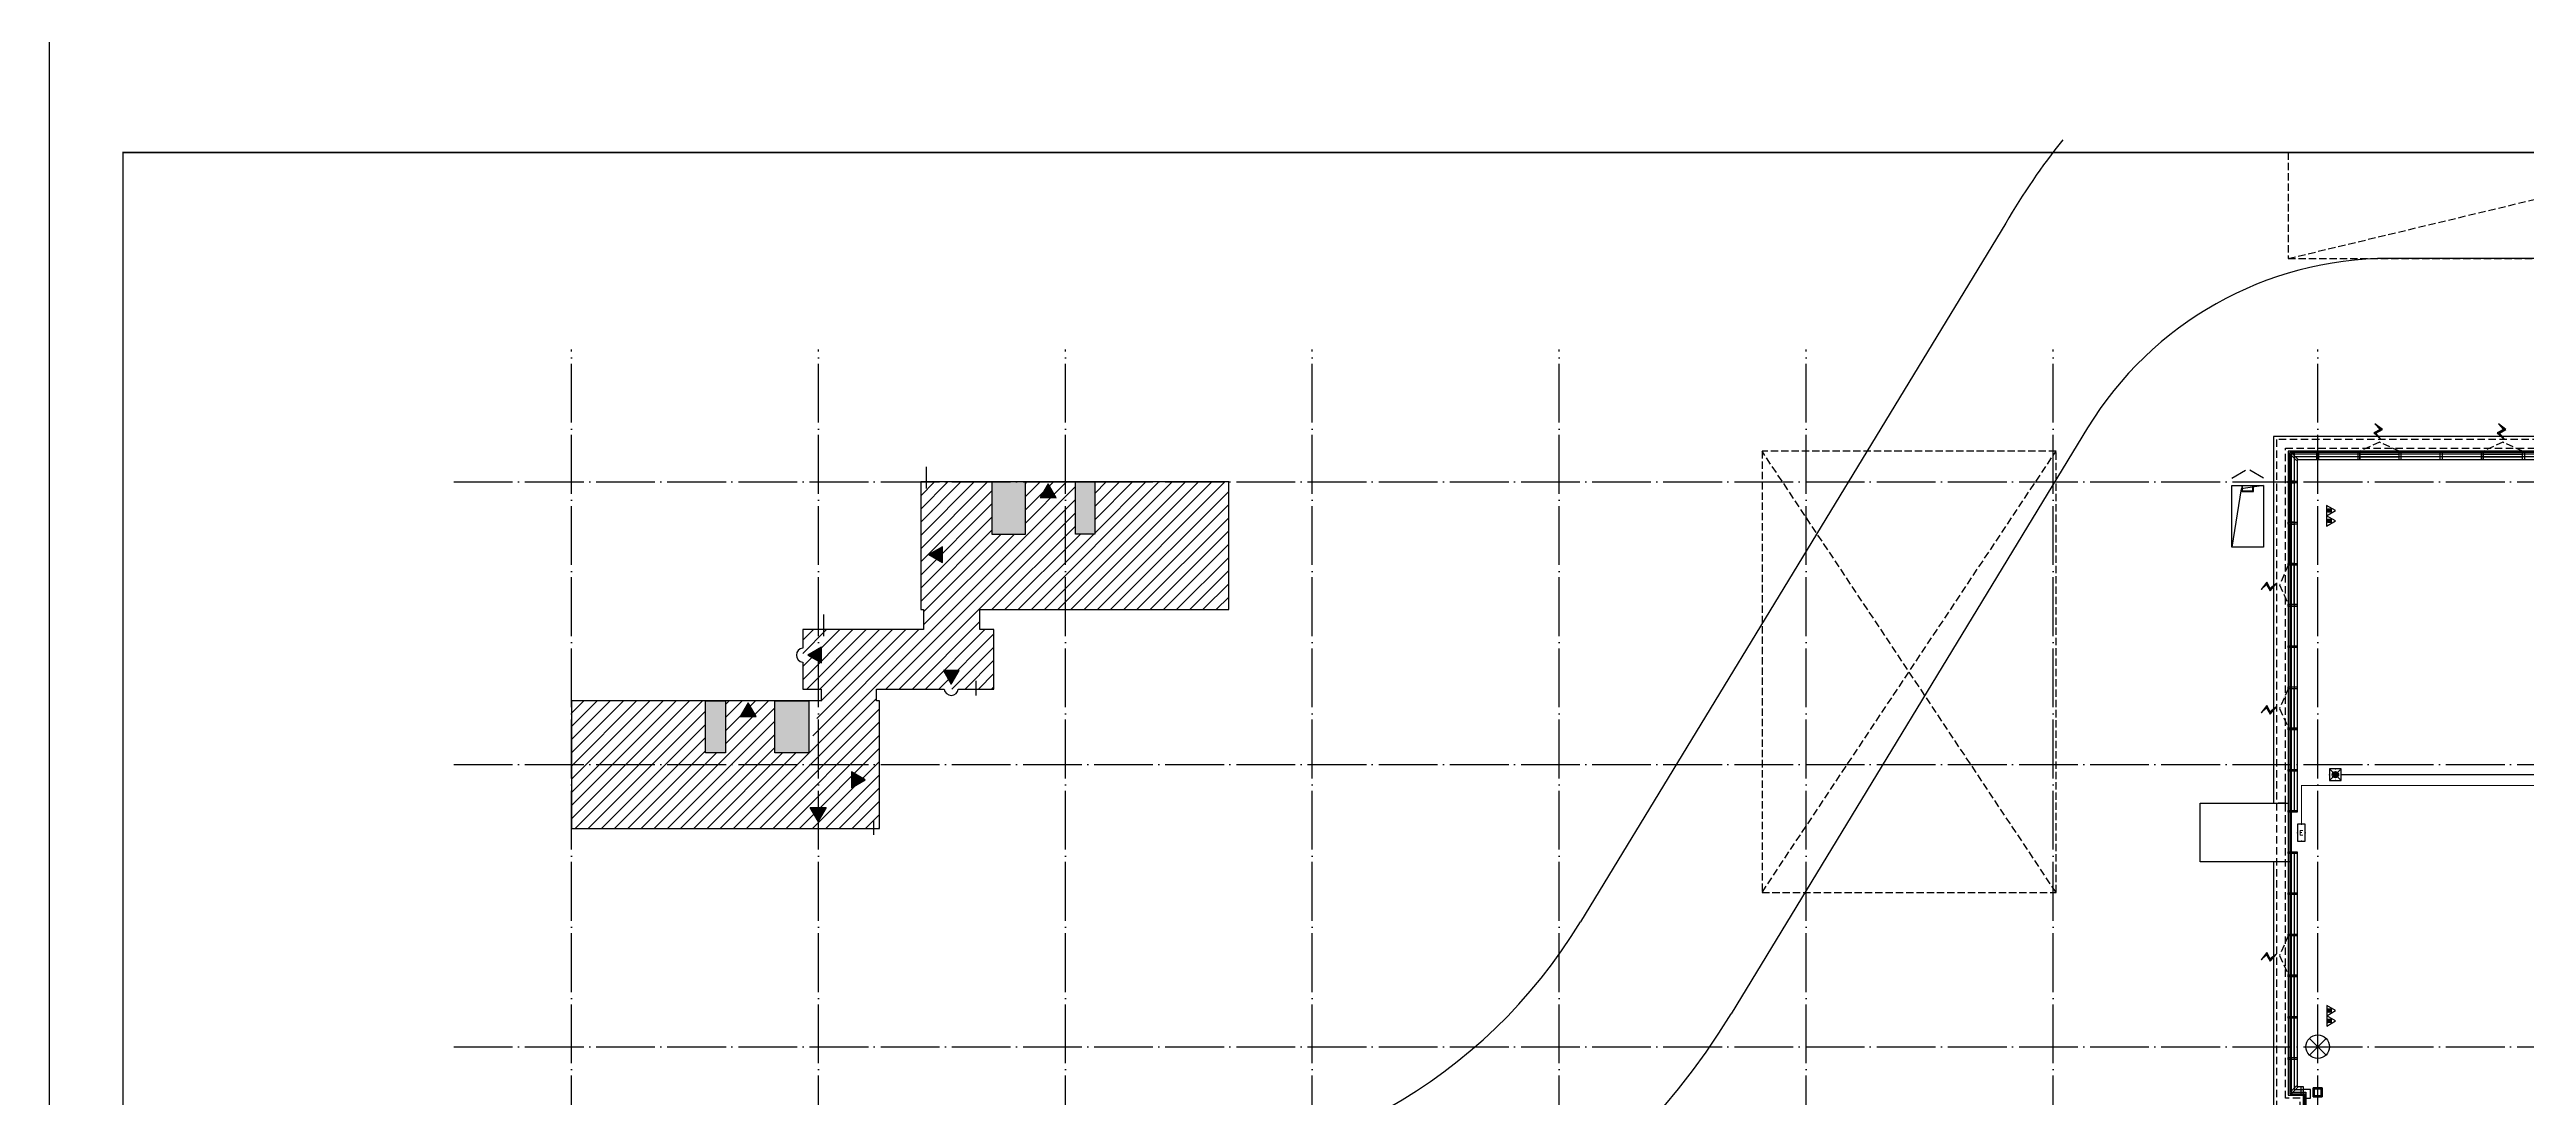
# Model space of a CAD drawing. Extents: x -2209072 to 495824, y -92434 to 572724.
# Drawn here: x -17753 to 66500, y 35475 to 71103 of the extents above; entities that cross this region are included whole.
import ezdxf
from ezdxf.enums import TextEntityAlignment as Align

# ---------------------------------------------------------------- set-up
doc = ezdxf.new("R2010")
doc.units = 0
doc.header["$LTSCALE"] = 1000
doc.header["$MEASUREMENT"] = 0
for name, pattern in [('6#7#幕墙$0$DASH', [0.35, 0.25, -0.1]), ('DASH', [0.35, 0.25, -0.1]), ('X-104 6#7#平面$0$104-1112 结构$0$$AUDIT_BAD_LTYPE1', [0]), ('X-104 6#7#平面$0$CACHE', [0.375, 0.25, -0.125]), ('X-104 6#7#平面$0$DASH', [0.35, 0.25, -0.1]), ('X-104 6#7#平面$0$DOTE', [2.42, 2, -0.2, 0.02, -0.2])]:
    doc.linetypes.add(name, pattern=pattern)
doc.layers.get('0').update_dxf_attribs({"linetype": 'CONTINUOUS'})
doc.layers.add('6#7#幕墙$0$04-不打印_辅助线', color=165, linetype='CONTINUOUS', plot=False)
doc.layers.add('X-104 6#7#平面$0$电提结构', color=1, linetype='CONTINUOUS', plot=False)
for name, color, linetype in [('6#7#幕墙$0$04-电动窗', 1, 'CONTINUOUS'), ('6#7#幕墙$0$A-C_玻璃幕墙', 140, 'CONTINUOUS'), ('6#7#幕墙$0$A-C_窗', 140, 'CONTINUOUS'), ('6#7#幕墙$0$A-O_屋面', 201, 'CONTINUOUS'), ('EQUIP-照明', 3, 'CONTINUOUS'), ('WIRE-应急', 2, 'DASH'), ('X-104 6#7#平面$0$01-标注_轴线坐标', 132, 'CONTINUOUS'), ('X-104 6#7#平面$0$05-填充_156', 156, 'CONTINUOUS'), ('X-104 6#7#平面$0$05-填充_天正', 26, 'CONTINUOUS'), ('X-104 6#7#平面$0$A-C_玻璃幕墙', 140, 'CONTINUOUS'), ('X-104 6#7#平面$0$A-E_楼梯', 171, 'CONTINUOUS'), ('X-104 6#7#平面$0$A-O_散水', 134, 'CONTINUOUS'), ('X-104 6#7#平面$0$A-TECH_结构', 21, 'CONTINUOUS'), ('X-104 6#7#平面$0$A_AXIS-轴线', 36, 'X-104 6#7#平面$0$DOTE'), ('X-104 6#7#平面$0$A_STR-砼墙', 51, 'CONTINUOUS'), ('X-104 6#7#平面$0$A_STR-砼柱', 51, 'CONTINUOUS'), ('X-104 6#7#平面$0$EQUIP_消防-01', 7, 'CONTINUOUS'), ('X-104 6#7#平面$0$M-消防 救援场地', 240, 'X-104 6#7#平面$0$DASH'), ('X-104 6#7#平面$0$M-道路 边线', 151, 'CONTINUOUS'), ('X-104 6#7#平面$0$TWT_TEXT', 7, 'CONTINUOUS'), ('X-104 6#7#平面$0$水-消防_消火栓', 41, 'CONTINUOUS')]:
    doc.layers.add(name, color=color, linetype=linetype)
doc.layers.add('X-104 6#7#平面$0$钢柱', color=51, linetype='CONTINUOUS', lineweight=35)
doc.layers.get('X-104 6#7#平面$0$电提结构').off()
doc.styles.add('_TEL_DIM', font='SIMPLEX', dxfattribs={"width": 0.8, "height": 3.5, "bigfont": 'HZTXT'})

# ---------------------------------------------------------------- blocks, each defined once
blk = doc.blocks.new('$equip_U$00000189(HT0843)')
at = {"color": 2}
for p, q in [((-0.72, 0.66), (-0.72, 0)), ((0.72, 0.66), (-0.72, 0.66)), ((-0.72, 0), (0.72, 0)), ((0.72, 0), (0.72, 0.66))]:
    blk.add_line(p, q, dxfattribs=at)
at = {"color": 2, "const_width": 0.0125}
for points in [[(0.72, 0.66), (0.72, 0.66), (-0.72, 0.66)], [(-0.72, 0.66), (-0.72, 0)], [(-0.72, 0), (0.72, 0)], [(0.72, 0), (0.72, 0.66)]]:
    blk.add_lwpolyline(points, dxfattribs=at)
at = {"color": 2}
blk.add_lwpolyline([(-0.72, 0.66), (-0.72, 0)], dxfattribs=at)
for p in [(-0.72, 0.33), (0, 0.66), (0, 0), (0.72, 0.33)]:
    blk.add_point(p)
at = {"color": 7, "style": '_TEL_DIM'}
blk.add_attdef('$TEXT$', text='', height=0.4, dxfattribs=at).set_placement((0, 0.33), align=Align.MIDDLE_CENTER)
at = {"color": 7, "style": '_TEL_DIM', "flags": 1}
blk.add_attdef('A', text='', height=0.000025, dxfattribs=at).set_placement((0, 0), align=Align.MIDDLE_CENTER)
blk = doc.blocks.new('$equip$00002604')
blk.add_hatch(color=256).paths.add_polyline_path([(0.27, 0.5, 1), (-0.27, 0.5, 1)])
for p, q in [((-0.43, 0.93), (-0.19, 0.69)), ((-0.43, 0.07), (-0.19, 0.31)), ((0.19, 0.69), (0.43, 0.93)), ((0.19, 0.31), (0.43, 0.07))]:
    blk.add_line(p, q)
at = {"const_width": 0.02}
blk.add_lwpolyline([(-0.5, 1), (-0.5, 0), (0.5, 0), (0.5, 1), (-0.5, 1), (-0.5, 0)], dxfattribs=at)
blk.add_lwpolyline([(-0.5, 1), (-0.5, 0), (0.5, 0), (0.5, 1)], close=True)
blk.add_circle((0, 0.5), 0.275)
for p in [(-0.5, 0.5), (0, 1), (0, 0), (0.5, 0.5)]:
    blk.add_point(p)
at = {"color": 7, "style": '_TEL_DIM', "flags": 1}
blk.add_attdef('A', text='', height=0.000025, dxfattribs=at).set_placement((0, 0), align=Align.MIDDLE_CENTER)
blk = doc.blocks.new('X-104 6#7#平面$0$A$C1863634F')
at = {"layer": 'X-104 6#7#平面$0$A_AXIS-轴线'}
for points in [[(0, -4500), (0, 60900)], [(8400, -4500), (8400, 60900)], [(16800, -4500), (16800, 60900)], [(25200, -4500), (25200, 60900)], [(33600, -4500), (33600, 60900)], [(42000, -4500), (42000, 60900)], [(50400, -4500), (50400, 60900)], [(59400, -4500), (59400, 60900)], [(59400, -4500), (59400, 60900)], [(-4000, 56400), (117300, 56400)], [(-4000, 46800), (117300, 46800)], [(-4000, 37200), (117300, 37200)]]:
    blk.add_lwpolyline(points, dxfattribs=at)
blk = doc.blocks.new('X-104 6#7#平面$0$gfdsaewqe')
h = blk.add_hatch(color=4)
h.dxf.hatch_style = 1
h.paths.add_polyline_path([(0, 0), (-2072, 1196), (-2072, -1196)])
at = {"color": 4}
blk.add_lwpolyline([(0, 0), (-2072, 1196), (-2072, -1196)], close=True, dxfattribs=at)
blk = doc.blocks.new('X-104 6#7#平面$0$ewrfegfgh')
at = {"layer": 'X-104 6#7#平面$0$05-填充_156'}
h = blk.add_hatch(dxfattribs=at)
h.set_pattern_fill('ANSI31', color=256, scale=200)
h.set_pattern_definition([(45, (102038.18, 200417.72), (-224.5064, 224.5064), [])])
h.paths.add_polyline_path([(11980, 6760), (7870, 6760), (7870, 6134), (7870, 4740), (8490, 4740), (8490, 4340), (8080, 2570), (6914, 2570), (6914, 4340), (5240, 4340), (5240, 2570), (4560, 2570), (4560, 4340), (0, 4340), (0, 0), (10480, 0), (10480, 4340), (10380, 4340), (10380, 4740), (12681, 4740), (14370, 4740), (14370, 6760), (13890, 6760), (13890, 7440), (22360, 7440), (22360, 11780), (17800, 11780), (17800, 10010), (17140, 10010), (17140, 11780), (15446, 11780), (15446, 10010), (14300, 10010), (14300, 11780), (11880, 11780), (11880, 7440), (11980, 7440)])
at = {"layer": 'X-104 6#7#平面$0$05-填充_天正'}
h = blk.add_hatch(color=256, dxfattribs=at)
h.dxf.hatch_style = 1
h.paths.add_polyline_path([(17800, 10010), (17140, 10010), (17140, 11780), (17800, 11780)])
h.paths.add_polyline_path([(14300, 10010), (15446, 10010), (15446, 11780), (14300, 11780)])
h.paths.add_polyline_path([(5240, 2570), (4560, 2570), (4560, 4340), (5240, 4340)])
h.paths.add_polyline_path([(8080, 2570), (6914, 2570), (6914, 4340), (8080, 4340)])
at = {"layer": 'X-104 6#7#平面$0$A_STR-砼柱'}
blk.add_lwpolyline([(13159, 4740), (14370, 4740), (14370, 6760), (13890, 6760), (13890, 7440), (22360, 7440), (22360, 11780), (11880, 11780), (11880, 7440), (11980, 7440), (11980, 6760), (7870, 6760), (7870, 6134, 0.900888), (7870, 5656), (7870, 4740), (8490, 4740), (8490, 4340), (0, 4340), (0, 0), (10480, 0), (10480, 4340), (10380, 4340), (10380, 4740), (12681, 4740, 0.900888), (13159, 4740)], format="xyb", dxfattribs=at)
for points in [[(14300, 10010), (15446, 10010), (15446, 11780), (14300, 11780)], [(17800, 10010), (17140, 10010), (17140, 11780), (17800, 11780)], [(5240, 2570), (4560, 2570), (4560, 4340), (5240, 4340)], [(8080, 2570), (6914, 2570), (6914, 4340), (8080, 4340)]]:
    blk.add_lwpolyline(points, close=True, dxfattribs=at)
at = {"color": 6, "yscale": 0.224, "zscale": 0.224}
for p, xscale, rotation in [((16220, 11712), 0.224, 89.58492787961289), ((12161, 9311), 0.224, 180), ((8037, 5895), 0.224, 180), ((12920, 4906), 0.224, 270), ((6014, 4272), 0.224, 89.58492787961289), ((8396, 250), -0.224, 90.4150721203871)]:
    blk.add_blockref('X-104 6#7#平面$0$gfdsaewqe', p, dxfattribs=dict(at, xscale=xscale, rotation=rotation))
at = {"color": 6, "xscale": 0.224, "yscale": 0.224, "zscale": 0.224}
blk.add_blockref('X-104 6#7#平面$0$gfdsaewqe', (9989, 1655), dxfattribs=at)
blk = doc.blocks.new('X-104 6#7#平面$0$efrgh')
at = {"layer": 'X-104 6#7#平面$0$A-TECH_结构'}
blk.add_lwpolyline([(110750, 57400), (58450, 57400), (58450, 35600), (58950, 35600), (58950, 32300), (38400, 32300), (38400, 31350), (36650, 31350), (36650, 23250), (38400, 23250), (38400, 22300), (41500, 22300), (41500, 20200), (-950, 20200), (-950, -1600), (51350, -1600), (51350, 20200), (50850, 20200), (50850, 22300), (59650, 22300), (59650, 20550), (67750, 20550)], dxfattribs=at)
blk = doc.blocks.new('图框-A0+1-4')
for points, const_width in [([(0.02, 0.02), (1486.02, 0.02), (1486.02, 841.03), (0.02, 841.03)], 0.05), ([(1411.02, 831.03), (25.02, 831.03), (25.02, 10.03), (1411.02, 10.03)], 0.5)]:
    blk.add_lwpolyline(points, close=True, dxfattribs=dict(const_width=const_width))
blk = doc.blocks.new('X-104 6#7#平面$0$defsgdhhhh')
at = {"layer": 'X-104 6#7#平面$0$钢柱'}
for points in [[(-150, 150), (150, 150), (150, -150), (-150, -150)], [(-150, 150), (150, 150), (150, -150), (-150, -150)], [(-120, 120), (120, 120), (120, -120), (-120, -120)]]:
    blk.add_lwpolyline(points, close=True, dxfattribs=at)
blk = doc.blocks.new('X-104 6#7#平面$0$A$C13F4706C')
at = {"layer": 'X-104 6#7#平面$0$M-消防 救援场地'}
for p, q in [((58400, 64000), (73429, 67604)), ((85071, 67604), (100100, 64000)), ((50500, 42450), (40500, 57450)), ((40500, 42450), (50500, 57450)), ((70370, -1650), (60370, 18450)), ((60370, -1650), (70370, 18450)), ((16102, -5499), (47551, -14496)), ((19619, -14496), (51100, -5511))]:
    blk.add_line(p, q, dxfattribs=at)
for points in [[(58400, 67604), (58400, 64000), (100100, 64000), (100100, 67604)], [(51100, -14496), (51100, -5511), (16100, -5500), (16100, -14496)]]:
    blk.add_lwpolyline(points, dxfattribs=at)
for points in [[(40500, 57450), (40500, 42450), (50500, 42450), (50500, 57450)], [(60370, 18450), (60370, -1650), (70370, -1650), (70370, 18450)]]:
    blk.add_lwpolyline(points, close=True, dxfattribs=at)
blk = doc.blocks.new('X-104 6#7#平面$0$A$C345B0C38')
at = {"layer": 'X-104 6#7#平面$0$M-道路 边线'}
for p, q in [((48786, 65201), (34324, 41442)), ((105300, 64000), (61823, 64000)), ((51573, 58240), (39449, 38322))]:
    blk.add_line(p, q, dxfattribs=at)
for centre, radius, start, end in [((69501, 53082), 24000, 141.46525, 149.6719), ((61823, 52000), 12000, 90.00001, 148.67191), ((18948, 50800), 18000, 270.00001, 328.67191), ((18948, 50800), 24000, 270.00001, 328.67191)]:
    blk.add_arc(centre, radius, start, end, dxfattribs=at)
at = {"layer": 'X-104 6#7#平面$0$电提结构', "linetype": 'X-104 6#7#平面$0$104-1112 结构$0$$AUDIT_BAD_LTYPE1'}
blk.add_blockref('X-104 6#7#平面$0$A$C13F4706C', (-2, -2), dxfattribs=at)
blk = doc.blocks.new('6#7#幕墙$0$$TCHSYS$WIN2D')
for p, q in [((-0.5, 0.5), (0.5, 0.5)), ((-0.5, 0.5), (-0.5, -0.5)), ((0.5, 0.167), (-0.5, 0.167)), ((0.5, 0.5), (0.5, -0.5)), ((0.5, -0.167), (-0.5, -0.167)), ((-0.5, -0.5), (0.5, -0.5))]:
    blk.add_line(p, q)
blk = doc.blocks.new('6#7#幕墙$0$开启扇')
at = {"layer": '6#7#幕墙$0$04-电动窗'}
h = blk.add_hatch(color=1, dxfattribs=at)
h.dxf.hatch_style = 1
h.paths.add_polyline_path([(822, 978), (651, 790), (867, 672), (619, 453), (788, 663), (571, 780)])
at = {"layer": '6#7#幕墙$0$04-电动窗', "color": 1}
blk.add_lwpolyline([(822, 978), (651, 790), (867, 672), (619, 453), (788, 663), (571, 780), (822, 978)], close=True, dxfattribs=at)
at = {"layer": '6#7#幕墙$0$A-C_窗', "linetype": '6#7#幕墙$0$DASH'}
blk.add_lwpolyline([(0, 50), (670, 350), (1340, 50)], dxfattribs=at)
at = {"layer": '6#7#幕墙$0$A-C_窗', "xscale": -1340, "yscale": 300, "zscale": 1340, "rotation": 180}
blk.add_blockref('6#7#幕墙$0$$TCHSYS$WIN2D', (670, -100), dxfattribs=at)
blk = doc.blocks.new('*U2012')
at = {"layer": '6#7#幕墙$0$A-C_窗'}
blk.add_lwpolyline([(50700, 20350), (50700, 20050), (50950, 20050), (50950, 20200), (50850, 20200), (50850, 20350)], close=True, dxfattribs=at)
blk = doc.blocks.new('6#7#幕墙$0$ii')
blk.add_lwpolyline([(-1340, 0), (0, 0), (0, -150), (-1340, -150)], close=True)
blk = doc.blocks.new('6#7#幕墙$0$AUDIT_I_180910175819-0')
blk.add_lwpolyline([(-970, 0), (0, 0), (0, -150), (-970, -150)], close=True)
blk = doc.blocks.new('6#7#幕墙')
at = {"layer": '6#7#幕墙$0$04-不打印_辅助线'}
blk.add_lwpolyline([(-17750, 73600), (139900, 73600), (139900, -15500), (-17750, -15500)], close=True, dxfattribs=at)
blk.add_lwpolyline([(110700, 55950), (110700, 57350), (58500, 57350), (58500, 35650), (59000, 35650), (59000, 32250), (38450, 32250), (38450, 31500), (38450, 31500), (38450, 23100), (38450, 23100), (38450, 22350), (41550, 22350), (41550, 20150), (-900, 20150), (-900, -1550), (51300, -1550), (51300, 9200)], dxfattribs=at)
at = {"layer": '6#7#幕墙$0$A-C_玻璃幕墙'}
for points in [[(110800, 55950), (110800, 57450), (58400, 57450), (58400, 35550), (58900, 35550), (58900, 32350), (38350, 32350), (38350, 30070)], [(70630, 57400), (58450, 57400), (58450, 45170)], [(70630, 57250), (58600, 57250), (58600, 45170)], [(70630, 57150), (58700, 57150), (58700, 45170)], [(58450, 43830), (58450, 35600), (58900, 35600)], [(58600, 43830), (58600, 35750), (58900, 35750)], [(58700, 43830), (58700, 35850), (58900, 35850)]]:
    blk.add_lwpolyline(points, dxfattribs=at)
for points in [[(59370, 57450), (59430, 57450), (59430, 57150), (59370, 57150)], [(60770, 57450), (60830, 57450), (60830, 57150), (60770, 57150)], [(62170, 57450), (62230, 57450), (62230, 57150), (62170, 57150)], [(63570, 57450), (63630, 57450), (63630, 57150), (63570, 57150)], [(64970, 57450), (65030, 57450), (65030, 57150), (64970, 57150)], [(66370, 57450), (66430, 57450), (66430, 57150), (66370, 57150)], [(58700, 56430), (58700, 56370), (58400, 56370), (58400, 56430)], [(58700, 55030), (58700, 54970), (58400, 54970), (58400, 55030)], [(58700, 53630), (58700, 53570), (58400, 53570), (58400, 53630)], [(58700, 52230), (58700, 52170), (58400, 52170), (58400, 52230)], [(58700, 50830), (58700, 50770), (58400, 50770), (58400, 50830)], [(58700, 49430), (58700, 49370), (58400, 49370), (58400, 49430)], [(58700, 48030), (58700, 47970), (58400, 47970), (58400, 48030)], [(58700, 46630), (58700, 46570), (58400, 46570), (58400, 46630)], [(58700, 45230), (58700, 45170), (58400, 45170), (58400, 45230)], [(58700, 43830), (58700, 43770), (58400, 43770), (58400, 43830)], [(58700, 42430), (58700, 42370), (58400, 42370), (58400, 42430)], [(58700, 41030), (58700, 40970), (58400, 40970), (58400, 41030)], [(58700, 39630), (58700, 39570), (58400, 39570), (58400, 39630)], [(58700, 38230), (58700, 38170), (58400, 38170), (58400, 38230)], [(58700, 36830), (58700, 36770), (58400, 36770), (58400, 36830)], [(58840, 35850), (58900, 35850), (58900, 35550), (58840, 35550)]]:
    blk.add_lwpolyline(points, close=True, dxfattribs=at)
at = {"layer": '6#7#幕墙$0$A-C_窗'}
for points in [[(58721, 57171), (58492, 57400), (58450, 57358), (58679, 57129)], [(58721, 35829), (58492, 35600), (58450, 35642), (58679, 35871)]]:
    blk.add_lwpolyline(points, close=True, dxfattribs=at)
at = {"layer": '6#7#幕墙$0$A-O_屋面'}
for p, q in [((59116, 36918), (59683, 37483)), ((59118, 37484), (59682, 36916))]:
    blk.add_line(p, q, dxfattribs=at)
blk.add_circle((59400, 37200), 400, dxfattribs=at)
at = {"layer": '6#7#幕墙$0$A-C_玻璃幕墙', "xscale": -1}
for name, p, rotation in [('6#7#幕墙$0$开启扇', (62170, 57400), 359.9999999999999), ('6#7#幕墙$0$开启扇', (66370, 57400), 359.9999999999999), ('6#7#幕墙$0$开启扇', (58450, 53570), 90), ('6#7#幕墙$0$开启扇', (58450, 49370), 90), ('6#7#幕墙$0$开启扇', (58450, 40970), 90), ('6#7#幕墙$0$ii', (58450, 38230), 90), ('6#7#幕墙$0$ii', (58450, 36830), 90)]:
    blk.add_blockref(name, p, dxfattribs=dict(at, rotation=rotation))
at = {"layer": '6#7#幕墙$0$A-C_玻璃幕墙', "rotation": 90}
for name, p in [('6#7#幕墙$0$AUDIT_I_180910175819-0', (58450, 57400)), ('6#7#幕墙$0$ii', (58450, 56370)), ('6#7#幕墙$0$ii', (58450, 54970))]:
    blk.add_blockref(name, p, dxfattribs=at)
at = {"layer": '6#7#幕墙$0$A-C_窗', "rotation": 180}
blk.add_blockref('*U2012', (109850, 55800), dxfattribs=at)
blk = doc.blocks.new('X-104 6#7#平面$0$$TWTSYS$00000546')
h = blk.add_hatch()
h.set_pattern_fill('ANSI31', color=256, scale=200, style=0)
h.set_pattern_definition([(45, (-38543.802, -6670.83), (-17.67767, 17.67767), [])])
h.paths.add_polyline_path([(-65, 174), (65, 174), (65, 44), (-65, 44)])
for points in [[(0, 344), (-198, 0), (198, 0)], [(-65, 174), (65, 174), (65, 44), (-65, 44)]]:
    blk.add_lwpolyline(points, close=True)
blk = doc.blocks.new('X-104 6#7#平面$0$灭火器1')
at = {"layer": 'X-104 6#7#平面$0$EQUIP_消防-01', "xscale": 0.88, "yscale": 0.88, "zscale": 0.88, "rotation": 270}
for p in [(283402, 14626), (283402, 14277)]:
    blk.add_blockref('X-104 6#7#平面$0$$TWTSYS$00000546', p, dxfattribs=at)
blk = doc.blocks.new('X-104 6#7#平面$0$A$C61334207')
at = {"layer": 'X-104 6#7#平面$0$TWT_TEXT', "linetype": 'ByBlock'}
for p in [(-223700, 40801), (-223697, 23801)]:
    blk.add_blockref('X-104 6#7#平面$0$灭火器1', p, dxfattribs=at)
blk = doc.blocks.new('X-104 6#7#平面$0$RTYYUU')
at = {"layer": 'X-104 6#7#平面$0$01-标注_轴线坐标'}
for p, q in [((11880, 11233), (11880, 11961)), ((8382, 6213), (8382, 6941)), ((13560, 4689), (13560, 4193)), ((10080, -51), (10080, -547))]:
    blk.add_line(p, q, dxfattribs=at)
blk = doc.blocks.new('X-104 6#7#平面$0$A$C19F7220F')
at = {"layer": 'X-104 6#7#平面$0$A-C_玻璃幕墙'}
for points in [[(-2920, 130), (-2457, 397)], [(-1850, 130), (-2313, 397)]]:
    blk.add_lwpolyline(points, dxfattribs=at)
at = {"layer": 'X-104 6#7#平面$0$A-TECH_结构'}
blk.add_lwpolyline([(-2920, -120), (-1850, -120), (-1850, -2220), (-2920, -2220)], close=True, dxfattribs=at)
blk.add_lwpolyline([(-1850, -120), (-2604, -227), (-2920, -2220)], dxfattribs=at)
at = {"layer": 'X-104 6#7#平面$0$A_STR-砼墙', "color": 4}
for points in [[(-2585, -120), (-2585, -320), (-2185, -320), (-2185, -120)], [(-2565, -120), (-2565, -300), (-2205, -300), (-2205, -120)]]:
    blk.add_lwpolyline(points, dxfattribs=at)
blk = doc.blocks.new('X-104 6#7#平面')
at = {"layer": 'X-104 6#7#平面$0$A-E_楼梯'}
blk.add_lwpolyline([(58400, 43483), (55400, 43483), (55400, 45483), (58400, 45483)], dxfattribs=at)
at = {"layer": 'X-104 6#7#平面$0$A-O_散水'}
for points in [[(114870, 54050), (114870, 55950), (110800, 55950), (110800, 57450), (58400, 57450), (58400, 35550), (58900, 35550), (58900, 32350), (38350, 32350), (38350, 31350), (37850, 31350)], [(70330, 57450), (70330, 57950), (57900, 57950), (57900, 45483), (58400, 45483)], [(58450, 43483), (57900, 43483), (57900, 35050), (58400, 35050), (58400, 32850), (37850, 32850), (37850, 31350)]]:
    blk.add_lwpolyline(points, dxfattribs=at)
at = {"layer": 'X-104 6#7#平面$0$A-O_散水', "linetype": 'X-104 6#7#平面$0$CACHE'}
for points in [[(58300, 45483), (58300, 57550), (70330, 57550), (70330, 57850), (58000, 57850), (58000, 45483)], [(58300, 45483), (58000, 45483), (58000, 35150), (58500, 35150), (58500, 32750), (37950, 32750), (37950, 31350), (38250, 31350), (38250, 32450), (58800, 32450), (58800, 35450), (58300, 35450)]]:
    blk.add_lwpolyline(points, close=True, dxfattribs=at)
blk.add_lwpolyline([(58400, 45583), (58400, 45583)], dxfattribs=at)
at = {"linetype": 'X-104 6#7#平面$0$104-1112 结构$0$$AUDIT_BAD_LTYPE1'}
for name, p in [('X-104 6#7#平面$0$A$C61334207', (0, 0)), ('X-104 6#7#平面$0$RTYYUU', (200, 44950)), ('X-104 6#7#平面$0$A$C19F7220F', (59400, 56400))]:
    blk.add_blockref(name, p, dxfattribs=at)
for name, p in [('6#7#幕墙', (0, 0)), ('X-104 6#7#平面$0$ewrfegfgh', (0, 44620))]:
    blk.add_blockref(name, p)
at = {"xscale": 100, "yscale": 100, "zscale": 100}
blk.add_blockref('图框-A0+1-4', (-17753, -15500), dxfattribs=at)
at = {"color": 1}
blk.add_blockref('X-104 6#7#平面$0$A$C345B0C38', (0, 0), dxfattribs=at)
at = {"layer": 'X-104 6#7#平面$0$01-标注_轴线坐标'}
blk.add_blockref('X-104 6#7#平面$0$A$C1863634F', (0, 0), dxfattribs=at)
at = {"layer": 'X-104 6#7#平面$0$水-消防_消火栓', "linetype": 'ByBlock'}
blk.add_blockref('X-104 6#7#平面$0$efrgh', (0, 0), dxfattribs=at)
at = {"layer": 'X-104 6#7#平面$0$钢柱'}
blk.add_blockref('X-104 6#7#平面$0$defsgdhhhh', (59400, 35650), dxfattribs=at)

msp = doc.modelspace()

# ---------------------------------------------------------------- linework, layer by layer
at = {"layer": 'WIRE-应急', "linetype": 'DASH', "const_width": 35}
for points in [[(60200, 46449), (67050, 46449)], [(66944, 46080), (58833, 46080)], [(58845, 44764), (58845, 46080)]]:
    msp.add_lwpolyline(points, dxfattribs=at)

# ---------------------------------------------------------------- block references
msp.add_blockref('X-104 6#7#平面', (0, 0))
at = {"layer": 'EQUIP-照明', "xscale": 400, "yscale": 400, "zscale": 400, "rotation": 270}
msp.add_blockref('$equip$00002604', (59800, 46449), dxfattribs=at)
at = {"layer": 'EQUIP-照明'}
ref = msp.add_blockref('$equip_U$00000189(HT0843)', (58713, 44476), dxfattribs=dict(at, xscale=400, yscale=400, zscale=400, rotation=270))
ref.add_attrib('$TEXT$', 'E', dxfattribs={"layer": '0', "color": 7, "height": 160, "style": '_TEL_DIM'}).set_placement((58845, 44476), align=Align.MIDDLE_CENTER)

doc.saveas('drawing.dxf')
